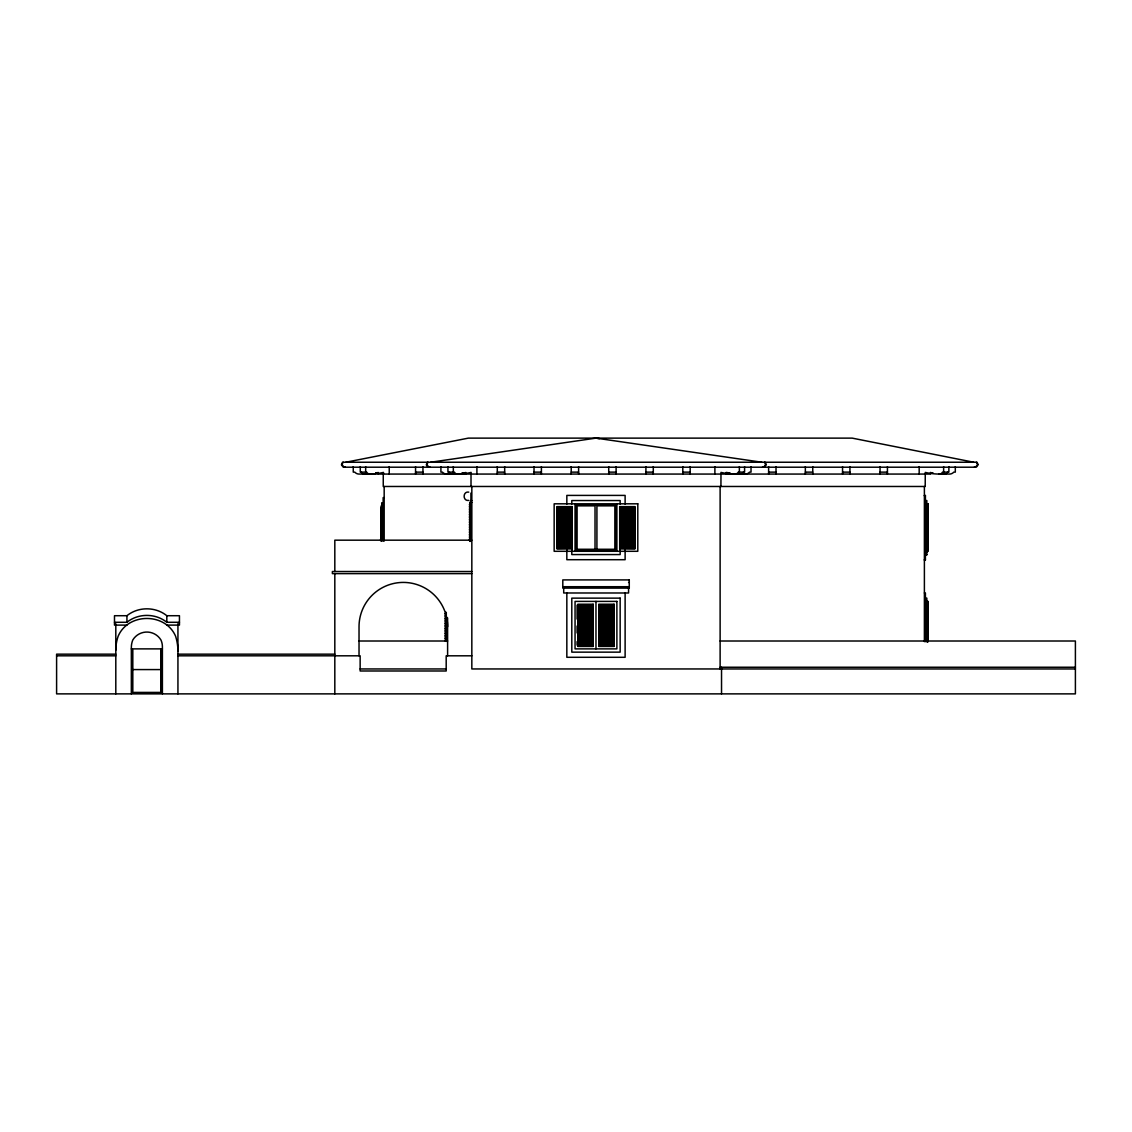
<?xml version="1.0" encoding="UTF-8"?>
<svg xmlns="http://www.w3.org/2000/svg" width="1132" height="1132" viewBox="0 0 1132 1132"><rect width="100%" height="100%" fill="white"/><g stroke="black" fill="none" stroke-linecap="round" stroke-linejoin="round"><path stroke-width="1.5" d="M115.804 650.15L115.832 648.976A42.719 42.719 0 0 1 118.11 636.311C128.171 612.525 165.569 612.525 175.63 636.311A49.497 49.497 0 0 1 177.922 649.98L177.936 651.24M928.084 612.624L927.037 614.365L927.872 613.12M928.084 638.957L927.037 640.67L927.872 639.41M427.387 462.238L426.297 464.771L427.938 466.992A5.405 3.821 -90 0 0 430.047 467.021M343.237 462.238L341.949 464.375L343.364 466.426M428.108 462.238L426.821 464.375L428.236 466.426M126.926 625.105L114.488 625.105L114.488 615.709L126.926 615.709C138.246 606.54 155.494 606.54 166.814 615.709L179.45 615.709L179.45 625.105L166.814 625.105M114.488 622.289L126.926 622.289C138.246 613.12 155.494 613.12 166.814 622.289L179.45 622.289M764.312 466.426L765.727 464.375L764.454 462.238M976.194 466.426L977.609 464.375L976.322 462.238M345.812 462.238L468.379 438.126L852.198 438.126L973.746 462.238M430.684 462.238L595.97 438.126L761.864 462.238M468.747 500.415C462.606 501.434 462.606 491.09 468.747 492.109M344.482 467.205L975.077 467.205M415.557 472.129L422.943 472.129M497.288 472.129L504.674 472.129M534.021 472.129L541.407 472.129M571.221 472.129L578.608 472.129M608.719 472.129L616.105 472.129M645.905 472.129L653.291 472.129M682.794 472.129L690.18 472.129M768.614 472.129L776.014 472.129M805.347 472.129L812.748 472.129M842.548 472.129L849.934 472.129M880.045 472.129L887.431 472.129M362.396 473.714A5.674 4.004 -90 0 0 363.782 474.067L369.626 474.067A124.435 85.339 -90 0 0 383.479 472.412L383.479 474.067M383.253 474.067L383.253 486.477L925.212 486.477L925.269 472.412A124.435 87.985 90 0 0 939.546 474.067L944.781 474.067A5.674 4.004 -90 0 0 946.168 473.714M924.391 495.406L925.41 495.406L925.41 560.099L924.391 560.099M924.391 495.802L925.41 495.802M384.173 497.641L383.154 497.641L383.154 541.124M471.832 500.542L470.516 500.542L470.516 541.407M925.41 500.542L926.825 500.542L926.825 554.963L925.41 554.963M471.832 502.467L469.851 502.467L469.851 541.407M383.154 502.792L381.739 502.792L381.739 541.223M926.825 504.207L927.533 504.207M381.739 506.061L381.031 506.061L381.031 541.223M927.377 506.627L928.084 506.627M556.972 507.32L572.24 507.32M619.699 507.32L634.981 507.32M556.972 507.518L572.24 507.518M619.699 507.518L634.981 507.518M556.972 508.367L572.24 508.367M619.699 508.367L634.981 508.367M556.972 508.565L572.24 508.565M619.699 508.565L634.981 508.565M381.031 508.876L381.739 508.876M556.972 508.862L572.24 508.862M619.699 508.862L634.981 508.862M556.972 509.06L572.24 509.06M619.699 509.06L634.981 509.06M556.972 509.909L572.24 509.909M619.699 509.909L634.981 509.909M556.972 510.122L572.24 510.122M619.699 510.122L634.981 510.122M556.972 510.475L572.24 510.475M619.699 510.475L634.981 510.475M556.972 510.688L572.24 510.688M619.699 510.688L634.981 510.688M556.972 511.537L572.24 511.537M619.699 511.537L634.981 511.537M556.972 511.735L572.24 511.735M619.699 511.735L634.981 511.735M556.972 512.032L572.24 512.032M619.699 512.032L634.981 512.032M556.972 512.23L572.24 512.23M619.699 512.23L634.981 512.23M556.972 513.079L572.24 513.079M619.699 513.079L634.981 513.079M556.972 513.277L572.24 513.277M619.699 513.277L634.981 513.277M556.972 513.546L572.24 513.546M619.699 513.546L634.981 513.546M556.972 513.744L572.24 513.744M619.699 513.744L634.981 513.744M556.972 514.593L572.24 514.593M619.699 514.593L634.981 514.593M556.972 514.791L572.24 514.791M619.699 514.791L634.981 514.791M556.972 515.088L572.24 515.088M619.699 515.088L634.981 515.088M556.972 515.286L572.24 515.286M619.699 515.286L634.981 515.286M556.972 516.135L572.24 516.135M619.699 516.135L634.981 516.135M556.972 516.348L572.24 516.348M619.699 516.348L634.981 516.348M556.972 516.659L572.24 516.659M619.699 516.659L634.981 516.659M556.972 516.871L572.24 516.871M619.699 516.871L634.981 516.871M556.972 517.706L572.24 517.706M619.699 517.706L634.981 517.706M556.972 517.918L572.24 517.918M619.699 517.918L634.981 517.918M556.972 518.215L572.24 518.414M619.699 518.414L634.981 518.215M556.972 519.263L572.24 519.263M619.699 519.263L634.981 519.263M556.972 519.461L572.24 519.461M619.699 519.461L634.981 519.461M556.972 519.73L572.24 519.73M619.699 519.73L634.981 519.73M556.972 519.928L572.24 519.928M619.699 519.928L634.981 519.928M556.972 520.777L572.24 520.777M619.699 520.777L634.981 520.777M556.972 520.975L572.24 520.975M619.699 520.975L634.981 520.975M556.972 521.272L572.24 521.272M619.699 521.272L634.981 521.272M556.972 521.47L572.24 521.47M619.699 521.47L634.981 521.47M556.972 522.319L572.24 522.319M619.699 522.319L634.981 522.319M556.972 522.517L572.24 522.517M619.699 522.517L634.981 522.517M556.972 522.857L572.24 522.857M619.699 522.857L634.981 522.857M556.972 523.055L572.24 523.055M619.699 523.055L634.981 523.055M556.972 523.904L572.24 523.904M619.699 523.904L634.981 523.904M556.972 524.102L572.24 524.102M619.699 524.102L634.981 524.102M556.972 524.413L572.24 524.413M619.699 524.413L634.981 524.413M556.972 524.611L572.24 524.611M619.699 524.611L634.981 524.611M556.972 525.46L572.24 525.46M619.699 525.46L634.981 525.46M556.972 525.658L572.24 525.658M619.699 525.658L634.981 525.658M556.972 525.913L572.24 525.913M619.699 525.913L634.981 525.913M556.972 526.125L572.24 526.125M619.699 526.125L634.981 526.125M556.972 526.96L572.24 527.172M619.699 526.96L634.981 527.172M556.972 527.47L572.24 527.47M619.699 527.47L634.981 527.47M556.972 527.668L572.24 527.668M619.699 527.668L634.981 527.668M556.972 528.517L572.24 528.517M619.699 528.517L634.981 528.517M556.972 528.715L572.24 528.715M619.699 528.715L634.981 528.715M556.972 529.083L572.24 529.281M619.699 529.083L634.981 529.281M556.972 530.13L572.24 530.13M619.699 530.13L634.981 530.13M556.972 530.328L572.24 530.328M619.699 530.328L634.981 530.328M556.972 530.639L572.24 530.639M619.699 530.639L634.981 530.639M556.972 530.837L572.24 530.837M619.699 530.837L634.981 530.837M556.972 531.686L572.24 531.884M619.699 531.686L634.981 531.884M556.972 532.351L572.24 532.139M619.699 532.351L634.981 532.139M556.972 533.186L572.24 533.186M619.699 533.186L634.981 533.186M556.972 533.398L572.24 533.398M619.699 533.398L634.981 533.398M556.972 533.696L572.24 533.696M619.699 533.696L634.981 533.696M556.972 533.894L572.24 533.894M619.699 533.894L634.981 533.894M556.972 534.941L572.24 534.743M619.699 534.941L634.981 534.743M556.972 535.266L572.24 535.266M619.699 535.266L634.981 535.266M556.972 535.464L572.24 535.464M619.699 535.464L634.981 535.464M556.972 536.313L572.24 536.313M619.699 536.313L634.981 536.313M556.972 536.511L572.24 536.511M619.699 536.511L634.981 536.511M556.972 536.809L572.24 536.809M619.699 536.809L634.981 536.809M556.972 537.021L572.24 537.021M619.699 537.021L634.981 537.021M556.972 537.87L572.24 537.87M619.699 537.87L634.981 537.87M556.972 538.068L572.24 538.068M619.699 538.068L634.981 538.068M556.972 538.323L572.24 538.323M619.699 538.323L634.981 538.323M556.972 538.521L572.24 538.521M619.699 538.521L634.981 538.521M556.972 539.37L572.24 539.37M619.699 539.37L634.981 539.37M556.972 539.582L572.24 539.582M619.699 539.582L634.981 539.582M556.972 539.879L572.24 539.879M619.699 539.879L634.981 539.879M556.972 540.077L572.24 540.077M619.699 540.077L634.981 540.077M471.832 540.176L334.817 540.176L334.817 571.519M556.972 540.926L572.24 540.926M619.699 540.926L634.981 540.926M556.972 541.124L572.24 541.124M619.699 541.124L634.981 541.124M556.972 541.393L572.24 541.393M619.699 541.393L634.981 541.393M556.972 541.591L572.24 541.591M619.699 541.591L634.981 541.591M556.972 542.44L572.24 542.44M619.699 542.44L634.981 542.44M556.972 542.638L572.24 542.638M619.699 542.638L634.981 542.638M556.972 542.936L572.24 542.936M619.699 542.936L634.981 542.936M556.972 543.148L572.24 543.148M619.699 543.148L634.981 543.148M556.972 543.983L572.24 543.983M619.699 543.983L634.981 543.983M556.972 544.195L572.24 544.195M619.699 544.195L634.981 544.195M556.972 544.45L572.24 544.45M619.699 544.45L634.981 544.45M556.972 544.648L572.24 544.648M619.699 544.648L634.981 544.648M556.972 545.497L572.24 545.497M619.699 545.497L634.981 545.497M556.972 545.695L572.24 545.695M619.699 545.695L634.981 545.695M556.972 546.006L572.24 546.006M619.699 546.006L634.981 546.006M556.972 546.204L572.24 546.204M619.699 546.204L634.981 546.204M556.972 547.053L572.24 547.053M619.699 547.053L634.981 547.053M556.972 547.251L572.24 547.251M619.699 547.251L634.981 547.251M556.972 547.619L572.24 547.619M619.699 547.619L634.981 547.619M556.972 547.817L572.24 547.817M619.699 547.817L634.981 547.817M556.972 548.482L572.24 548.482M619.699 548.482L634.981 548.482M927.377 548.482L928.084 548.482M572.24 548.666L556.972 548.864L556.972 506.627L572.24 506.627L572.24 548.864M619.699 548.666L634.981 548.864L634.981 506.627L619.699 506.627L619.699 548.864M576.146 549.275L615.808 549.275M926.825 551.694L927.533 551.694M925.41 554.567L926.825 554.567M924.391 559.703L925.41 559.703M471.832 571.519L332.384 571.519L332.384 573.627L471.832 573.627M628.571 582.442L629.279 582.442M562.802 586.716L629.279 586.716M924.391 592.984L925.41 592.984L925.41 641.688M925.41 598.135L926.825 598.135L926.825 641.844M926.825 601.403L928.084 601.403L928.084 641.844M926.825 604.219L928.084 604.219M577.872 604.898L593.154 604.898M598.786 604.898L614.068 604.898M577.872 605.096L593.154 605.096M598.786 605.096L614.068 605.096M577.872 606.144L593.154 605.945M598.786 605.945L614.068 606.144M577.872 606.455L593.154 606.455M598.786 606.455L614.068 606.455M577.872 606.653L593.154 606.653M598.786 606.653L614.068 606.653M577.872 607.502L593.154 607.502M598.786 607.502L614.068 607.502M577.872 607.7L593.154 607.7M598.786 607.7L614.068 607.7M577.872 608.266L593.154 608.068M598.786 608.266L614.068 608.068M577.872 609.115L593.154 609.115M598.786 609.115L614.068 609.115M577.872 609.313L593.154 609.313M598.786 609.313L614.068 609.313M577.872 609.61L593.154 609.61M598.786 609.61L614.068 609.61M577.872 609.823L593.154 609.823M598.786 609.823L614.068 609.823M577.872 610.657L593.154 610.87M598.786 610.657L614.068 610.87M577.872 611.124L593.154 611.124M598.786 611.124L614.068 611.124M577.872 611.322L593.154 611.322M598.786 611.322L614.068 611.322M577.872 612.171L593.154 612.171M598.786 612.171L614.068 612.171M577.872 612.37L593.154 612.37M598.786 612.37L614.068 612.37M577.872 612.681L593.154 612.681M598.786 612.681L614.068 612.681M577.872 612.879L593.154 612.879M598.786 612.879L614.068 612.879M577.872 613.728L593.154 613.728M598.786 613.728L614.068 613.728M577.872 613.926L593.154 613.926M598.786 613.926L614.068 613.926M577.872 614.252L593.154 614.252M598.786 614.252L614.068 614.252M577.872 614.45L593.154 614.45M598.786 614.45L614.068 614.45M577.872 615.299L593.154 615.299M598.786 615.299L614.068 615.299M577.872 615.497L593.154 615.497M598.786 615.497L614.068 615.497M577.872 615.794L593.154 615.794M598.786 615.794L614.068 615.794M577.872 615.992L593.154 615.992M598.786 615.992L614.068 615.992M577.872 616.841L593.154 616.841M598.786 616.841L614.068 616.841M577.872 617.053L593.154 617.053M598.786 617.053L614.068 617.053M577.872 617.308L593.154 617.308M598.786 617.308L614.068 617.308M577.872 617.506L593.154 617.506M598.786 617.506L614.068 617.506M577.872 618.355L593.154 618.355M598.786 618.355L614.068 618.355M577.872 618.553L593.154 618.553M598.786 618.553L614.068 618.553M577.872 618.85L593.154 618.85M598.786 618.85L614.068 618.85M577.872 619.062L593.154 619.062M598.786 619.062L614.068 619.062M577.872 619.912L593.154 619.912M598.786 619.912L614.068 619.912M577.872 620.11L593.154 620.11M598.786 620.11L614.068 620.11M577.872 620.435L593.154 620.435M598.786 620.435L614.068 620.435M577.872 620.647L593.154 620.647M598.786 620.647L614.068 620.647M577.872 621.496L593.154 621.496M598.786 621.496L614.068 621.496M577.872 621.694L593.154 621.694M598.786 621.694L614.068 621.694M577.872 621.992L593.154 622.19M598.786 622.19L614.068 621.992M577.872 623.039L593.154 623.039M598.786 623.039L614.068 623.039M577.872 623.237L593.154 623.237M598.786 623.237L614.068 623.237M577.872 623.506L593.154 623.506M598.786 623.506L614.068 623.506M577.872 623.704L593.154 623.704M598.786 623.704L614.068 623.704M577.872 624.553L593.154 624.553M598.786 624.553L614.068 624.553M577.872 624.751L593.154 624.751M598.786 624.751L614.068 624.751M577.872 625.246L593.154 625.048M598.786 625.048L614.068 625.246M577.872 626.095L593.154 626.095M598.786 626.095L614.068 626.095M577.872 626.307L593.154 626.307M598.786 626.307L614.068 626.307M577.872 626.661L593.154 626.661M598.786 626.661L614.068 626.661M577.872 626.873L593.154 626.873M598.786 626.873L614.068 626.873M577.872 627.722L593.154 627.722M598.786 627.722L614.068 627.722M577.872 627.92L593.154 627.92M598.786 627.92L614.068 627.92M577.872 628.218L593.154 628.218M598.786 628.218L614.068 628.218M577.872 628.416L593.154 628.416M598.786 628.416L614.068 628.416M577.872 629.265L593.154 629.265M598.786 629.265L614.068 629.265M577.872 629.463L593.154 629.463M598.786 629.463L614.068 629.463M577.872 629.732L593.154 629.732M598.786 629.732L614.068 629.732M577.872 629.93L593.154 629.93M598.786 629.93L614.068 629.93M577.872 630.779L593.154 630.779M598.786 630.779L614.068 630.779M577.872 630.977L593.154 630.977M598.786 630.977L614.068 630.977M577.872 631.274L593.154 631.274M598.786 631.274L614.068 631.274M577.872 631.472L593.154 631.472M598.786 631.472L614.068 631.472M577.872 632.321L593.154 632.321M598.786 632.321L614.068 632.321M577.872 632.533L593.154 632.533M598.786 632.533L614.068 632.533M577.872 632.845L593.154 633.057M598.786 633.057L614.068 632.845M577.872 633.892L593.154 633.892M598.786 633.892L614.068 633.892M577.872 634.104L593.154 634.104M598.786 634.104L614.068 634.104M577.872 634.401L593.154 634.401M598.786 634.401L614.068 634.401M577.872 634.599L593.154 634.599M598.786 634.599L614.068 634.599M577.872 635.646L593.154 635.448M598.786 635.646L614.068 635.448M577.872 635.915L593.154 636.113M598.786 635.915L614.068 636.113M577.872 636.962L593.154 636.962M598.786 636.962L614.068 636.962M577.872 637.16L593.154 637.16M598.786 637.16L614.068 637.16M577.872 637.457L593.154 637.457M598.786 637.457L614.068 637.457M577.872 637.656L593.154 637.656M598.786 637.656L614.068 637.656M577.872 638.703L593.154 638.505M598.786 638.505L614.068 638.703M577.872 639.17L593.154 638.972M598.786 638.972L614.068 639.17M577.872 640.019L593.154 640.019M598.786 640.019L614.068 640.019M577.872 640.231L593.154 640.231M598.786 640.231L614.068 640.231M577.872 640.528L593.154 640.528M598.786 640.528L614.068 640.528M577.872 640.726L593.154 640.726M598.786 640.726L614.068 640.726M359.028 641.009L447.607 641.009M720.122 641.009L1075.4 641.009L1075.4 693.874L56.6 693.874L56.6 654.169L115.804 654.169M577.872 641.575L593.154 641.773M598.786 641.773L614.068 641.575M577.872 642.24L593.154 642.028M598.786 642.028L614.068 642.24M577.872 643.089L593.154 643.089M598.786 643.089L614.068 643.089M577.872 643.287L593.154 643.287M598.786 643.287L614.068 643.287M577.872 643.584L593.154 643.584M598.786 643.584L614.068 643.584M577.872 643.783L593.154 643.783M598.786 643.783L614.068 643.783M577.872 644.632L593.154 644.83M598.786 644.632L614.068 644.83M577.872 645.198L593.154 645.198M598.786 645.198L614.068 645.198M577.872 645.396L593.154 645.396M598.786 645.396L614.068 645.396M577.872 646.061L593.154 646.245M598.786 646.061L614.068 646.245M131.34 648.877L132.189 648.877L132.189 693.025L161.551 693.025L161.551 648.877L162.4 648.877M177.936 654.169L334.817 654.169M56.6 655.81L115.804 655.81M177.936 655.81L360.146 655.81L360.146 670.993L446.192 670.993L446.192 655.81L471.832 655.81M720.122 667.243L1075.4 667.243M360.146 668.955L446.192 668.955M1075.4 668.955L471.832 668.955L471.832 486.477M132.812 669.578L160.928 669.578M595.97 438.126L599.451 438.636M765.161 462.238L766.265 464.771L764.609 466.992A5.405 3.821 -90 0 1 762.501 467.021M470.516 540.431L469.256 539.582L470.304 540.629M381.739 540.488L380.479 539.639L381.526 540.686M446.291 641.221L445.046 640.372L446.093 641.42M955.309 466.667L955.309 472.129L953.781 472.129A5.674 5.674 0 0 1 949.522 474.067A124.435 124.435 0 0 1 941.074 473.77M948.871 466.667L948.871 472.129L942.56 472.129A5.674 4.004 90 0 1 939.546 474.067M943.635 466.667L943.635 472.129M930.49 472.412L930.49 474.067L378.074 474.067L378.102 472.412M927.533 601.403L927.533 641.844M927.377 601.403L927.377 641.844M924.391 486.477L924.391 641.646M919.17 466.667L919.17 474.067M887.431 466.667L887.431 474.067M880.045 466.667L880.045 474.067M849.934 466.667L849.934 474.067M842.548 466.667L842.548 474.067M812.748 466.667L812.748 474.067M805.347 466.667L805.347 474.067M776.014 466.667L776.014 474.067M768.614 466.667L768.614 474.067M751.025 466.667L751.025 472.129L749.511 472.129A5.674 5.674 0 0 1 745.238 474.067A124.435 124.435 0 0 1 736.791 473.77M744.587 466.667L744.587 472.129L738.29 472.129A5.674 4.004 90 0 1 735.276 474.067A124.435 87.985 90 0 1 720.985 472.412L720.928 486.477M739.366 466.667L739.366 472.129M727.027 472.412L727.027 474.067M726.206 472.412L726.206 474.067M721.537 667.243L721.537 693.874M720.122 486.477L720.122 668.955M714.886 466.667L714.886 474.067M690.18 466.667L690.18 474.067M682.794 466.667L682.794 474.067M653.291 466.667L653.291 474.067M645.905 466.667L645.905 474.067M628.571 587.72L628.571 592.984L563.708 592.984L563.708 587.72M625.119 504.094L625.119 495.406L566.835 495.406L566.835 504.094M625.119 524.951L625.119 531.899M625.119 542.327L625.119 559.703L566.835 559.703L566.835 542.327M625.119 592.984L625.119 657.296L566.835 657.296L566.835 592.984M620.152 504.037L620.152 500.542L571.802 500.542L571.802 504.037M620.152 507.518L620.152 554.567L571.802 554.567L571.802 507.518M616.883 503.811L616.883 551.298M616.105 466.667L616.105 474.067M614.86 549.275L614.86 505.848L596.918 505.848L596.918 549.275M608.719 466.667L608.719 474.067M595.97 601.403L595.97 648.877M595.022 549.275L595.022 505.848L577.094 505.848L577.094 549.275M578.608 466.667L578.608 474.067M577.094 605.167L577.094 619.062M577.094 626.01L577.094 632.958M577.094 641.646L577.094 645.113M575.056 503.811L575.056 551.298M571.221 466.667L571.221 474.067M566.835 524.951L566.835 531.899M541.407 466.667L541.407 474.067M534.021 466.667L534.021 474.067M504.674 466.667L504.674 474.067M497.288 466.667L497.288 474.067M476.912 466.667L476.912 474.067M471.138 474.067L471.138 472.412A124.435 85.339 -90 0 1 457.286 474.067A5.674 3.891 -90 0 1 454.357 472.129L447.947 472.129L447.947 466.667M471.011 474.067L471.011 486.477M470.912 493.071L470.912 499.453M465.761 472.412L465.761 474.067M453.324 466.667L453.324 472.129M447.607 617.945L447.607 655.81M447.098 618.468L447.098 641.264M446.291 612.341L446.291 641.349M445.626 612.341L445.626 641.349M440.914 466.667L440.914 472.129L442.442 472.129A5.674 5.674 0 0 0 446.701 474.067A124.435 124.435 0 0 0 455.149 473.77M422.943 466.667L422.943 474.067M415.557 466.667L415.557 474.067M389.238 466.667L389.238 474.067M384.173 486.477L384.173 541.096M365.664 466.667L365.664 472.129M360.273 466.667L360.273 472.129L366.697 472.129A5.674 3.891 -90 0 0 369.626 474.067M359.028 655.81L359.028 626.703A44.29 44.29 0 0 1 403.317 582.414A44.29 44.29 0 0 1 447.607 626.703M353.255 466.667L353.255 472.129L354.783 472.129A5.674 5.674 0 0 0 359.042 474.067A124.435 124.435 0 0 0 367.49 473.77M334.817 573.627L334.817 693.874M177.936 623.69L177.936 693.874M166.814 615.709L166.814 622.289M162.4 693.874L162.4 646.782A16.612 16.612 0 0 0 160.97 640.033A16.442 16.442 0 0 0 132.769 640.033A20.489 20.489 0 0 0 131.34 647.561L131.34 693.874M126.926 615.709L126.926 622.289M115.804 623.789L115.804 693.874M974.383 467.021A5.405 3.821 -90 0 0 976.492 466.992L978.147 464.771L977.043 462.238L342.515 462.238L341.425 464.771L343.067 466.992A5.405 3.821 -90 0 0 345.175 467.021M742.705 473.714A5.674 4.004 90 0 1 741.304 474.067A124.435 87.985 90 0 1 735.333 473.77M729.39 472.921A124.435 87.985 90 0 1 728.201 472.681M726.532 473.332A124.435 87.985 90 0 0 736.083 474.067A5.674 4.004 90 0 0 737.47 473.714M938.81 473.77A124.435 87.985 90 0 0 944.781 474.067A5.674 4.004 90 0 0 947.795 472.129M932.853 472.921A124.435 87.985 90 0 1 931.678 472.681M932.669 472.921A124.435 124.435 0 0 1 930.999 472.681M730.069 473.134A124.435 124.435 0 0 1 726.716 472.681M743.512 472.129A5.674 4.004 90 0 1 740.498 474.067A124.435 87.985 90 0 1 734.527 473.77M729.758 473.134A124.435 87.985 90 0 1 727.395 472.681M375.711 472.921A124.435 87.985 -90 0 0 376.885 472.681A124.435 85.339 -90 0 1 375.81 472.921A124.435 124.435 0 0 0 377.579 472.681M369.754 473.77A124.435 87.985 -90 0 1 363.782 474.067M378.555 473.332A124.435 87.985 -90 0 1 369.018 474.067A5.674 4.004 -90 0 1 367.617 473.714M370.037 473.77A124.435 85.339 -90 0 1 364.249 474.067A5.674 3.891 -90 0 1 361.32 472.129M464.615 472.681A124.435 85.339 -90 0 1 462.323 473.134M457.696 473.77A124.435 85.339 -90 0 1 451.909 474.067A5.674 3.891 -90 0 1 448.98 472.129M465.238 472.681A124.435 124.435 0 0 1 461.884 473.134M380.692 508.48L381.526 509.74L380.692 508.48M380.692 510.108L381.526 511.353L380.692 510.108M380.692 511.65L381.526 512.895L380.692 511.65M380.692 513.164L381.526 514.409L380.692 513.164M380.692 514.706L381.526 515.966L380.692 514.706M380.692 516.234L381.526 517.48L380.692 516.234M380.692 517.777L381.526 519.022L380.692 517.777M380.692 519.291L381.526 520.536L380.692 519.291M380.692 520.833L381.526 522.093L380.692 520.833M380.692 522.404L381.526 523.663L380.692 522.404M380.692 523.96L381.526 525.206L380.692 523.96M380.692 525.474L381.526 526.72L380.692 525.474M380.692 527.017L381.526 528.276L380.692 527.017M380.692 528.63L381.526 529.889L380.692 528.63M380.692 530.186L381.526 531.432L380.692 530.186M380.692 531.7L381.526 532.946L380.692 531.7M380.692 533.243L381.526 534.502L380.692 533.243M380.692 534.828L381.526 536.073L380.692 534.828M380.692 536.384L381.526 537.629L380.692 536.384M380.692 537.884L381.526 539.143L380.692 537.884M469.469 504.674L470.304 505.919L469.469 504.674M469.469 506.301L470.304 507.546L469.469 506.301M469.469 508.013L470.304 509.273L469.469 508.013M469.469 509.641L470.304 510.886L469.469 509.641M469.469 511.155L470.304 512.414L469.469 511.155M469.469 512.782L470.304 514.027L469.469 512.782M469.469 514.508L470.304 515.753L469.469 514.508M469.469 516.121L470.304 517.381L469.469 516.121M469.469 517.678L470.304 518.937L469.469 517.678M469.469 519.305L470.304 520.55L469.469 519.305M469.469 521.031L470.304 522.277L469.469 521.031M469.469 522.644L470.304 523.904L469.469 522.644M469.469 524.357L470.304 525.616L469.469 524.357M469.469 525.984L470.304 527.229L469.469 525.984M469.469 527.71L470.304 528.955L469.469 527.71M469.469 529.323L470.304 530.583L469.469 529.323M469.469 531.021L470.304 532.281L469.469 531.021M469.469 532.648L470.304 533.894L469.469 532.648M469.469 534.375L470.304 535.62L469.469 534.375M469.469 535.988L470.304 537.247L469.469 535.988M469.469 537.757L470.304 539.016L469.469 537.757M445.244 613.572L446.093 614.817L445.244 613.572M445.244 615.129L446.093 616.374L445.244 615.129M445.244 616.756L446.093 618.001L445.244 616.756M445.244 618.468L446.093 619.728L445.244 618.468M445.244 620.095L446.093 621.341L445.244 620.095M445.244 621.808L446.093 623.053L445.244 621.808M445.244 623.435L446.093 624.68L445.244 623.435M445.244 625.147L446.093 626.406L445.244 625.147M445.244 626.774L446.093 628.019L445.244 626.774M445.244 628.472L446.093 629.717L445.244 628.472M445.244 630.1L446.093 631.345L445.244 630.1M445.244 631.812L446.093 633.071L445.244 631.812M445.244 633.439L446.093 634.684L445.244 633.439M445.244 635.208L446.093 636.453L445.244 635.208M445.244 636.835L446.093 638.08L445.244 636.835M445.244 638.547L446.093 639.806L445.244 638.547M927.037 506.245L927.872 507.49L927.037 506.245M927.037 507.858L927.872 509.117L927.037 507.858M927.037 509.414L927.872 510.659L927.037 509.414M927.037 510.914L927.872 512.173L927.037 510.914M927.037 512.471L927.872 513.716L927.037 512.471M927.037 513.985L927.872 515.23L927.037 513.985M927.037 515.541L927.872 516.786L927.037 515.541M927.037 517.041L927.872 518.3L927.037 517.041M927.037 518.597L927.872 519.843L927.037 518.597M927.037 520.168L927.872 521.413L927.037 520.168M927.037 521.725L927.872 522.97L927.037 521.725M927.037 523.225L927.872 524.484L927.037 523.225M927.037 524.781L927.872 526.026L927.037 524.781M927.037 526.394L927.872 527.639L927.037 526.394M927.037 527.951L927.872 529.196L927.037 527.951M927.037 529.451L927.872 530.71L927.037 529.451M927.037 531.007L927.872 532.252L927.037 531.007M927.037 532.592L927.872 533.837L927.037 532.592M927.037 534.134L927.872 535.394L927.037 534.134M927.037 535.648L927.872 536.893L927.037 535.648M927.037 537.191L927.872 538.45L927.037 537.191M927.037 538.775L927.872 540.021L927.037 538.775M927.037 540.318L927.872 541.563L927.037 540.318M927.037 541.832L927.872 543.077L927.037 541.832M927.037 543.374L927.872 544.634L927.037 543.374M927.037 545.001L927.872 546.247L927.037 545.001M927.037 546.544L927.872 547.789L927.037 546.544M927.872 603.823L927.037 605.082L927.872 603.823M927.872 605.45L927.037 606.695L927.872 605.45M927.872 606.993L927.037 608.238L927.872 606.993M927.872 608.507L927.037 609.752L927.872 608.507M927.872 610.049L927.037 611.308L927.872 610.049M927.872 611.563L927.037 612.822L927.872 611.563M927.872 614.634L927.037 615.879L927.872 614.634M927.872 616.176L927.037 617.435L927.872 616.176M927.872 617.747L927.037 619.006L927.872 617.747M927.872 619.303L927.037 620.548L927.872 619.303M927.872 620.817L927.037 622.062L927.872 620.817M927.872 622.359L927.037 623.605L927.872 622.359M927.872 623.973L927.037 625.232L927.872 623.973M927.872 625.529L927.037 626.774L927.872 625.529M927.872 627.043L927.037 628.288L927.872 627.043M927.872 628.585L927.037 629.831L927.872 628.585M927.872 630.17L927.037 631.415L927.872 630.17M927.872 631.727L927.037 632.972L927.872 631.727M927.872 633.227L927.037 634.486L927.872 633.227M927.872 634.783L927.037 636.028L927.872 634.783M927.872 636.354L927.037 637.599L927.872 636.354M927.872 637.896L927.037 639.155L927.872 637.896M637.797 503.811L554.156 503.811L554.156 551.298L637.797 551.298L637.797 503.811M928.084 503.811L927.377 503.811L927.377 551.298L928.084 551.298L928.084 503.811M615.808 504.9L576.146 504.9L576.146 550.223L615.808 550.223L615.808 504.9M629.279 579.909L562.802 579.909L562.802 588.116L629.279 588.116L629.279 579.909M620.152 598.135L571.802 598.135L571.802 652.145L620.152 652.145L620.152 598.135M616.883 601.403L575.056 601.403L575.056 648.877L616.883 648.877L616.883 601.403M593.154 604.219L577.872 604.219L577.872 646.457L593.154 646.457L593.154 604.219M614.068 604.219L598.786 604.219L598.786 646.457L614.068 646.457L614.068 604.219M160.928 648.877L132.812 648.877L132.812 692.416L160.928 692.416L160.928 648.877"/></g></svg>
